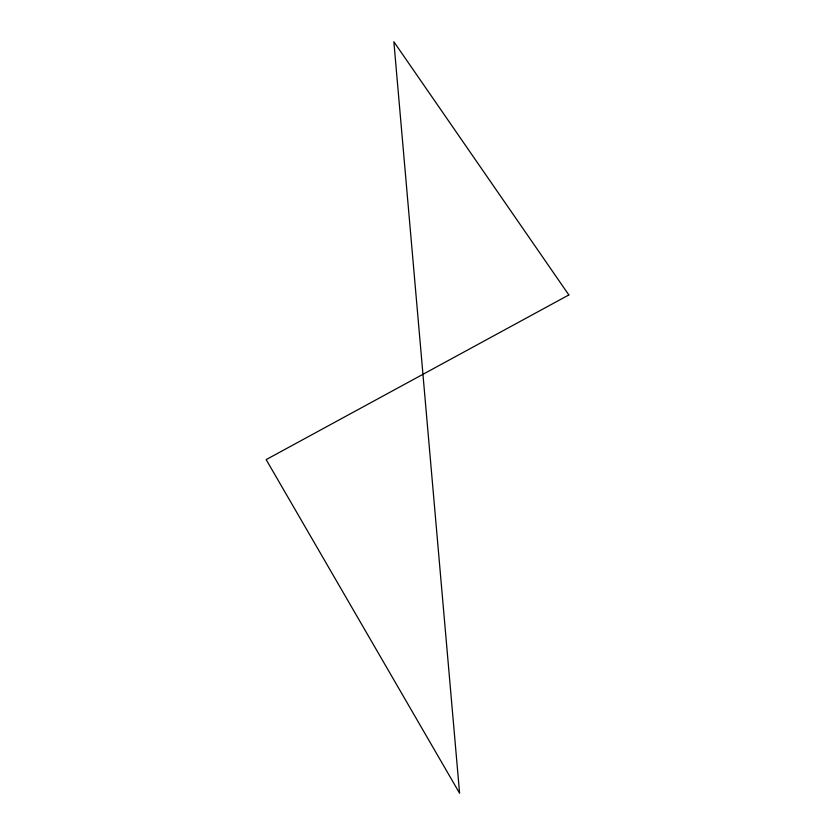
<?xml version="1.0" encoding="UTF-8"?>
<svg xmlns="http://www.w3.org/2000/svg" width="835" height="835" viewBox="0 0 835 835"><rect width="100%" height="100%" fill="white"/><g stroke="black" fill="none" stroke-linecap="round" stroke-linejoin="round"><path stroke-width="1.25" d="M568.844 294.943L266.156 459.615L459.594 793.25L393.859 41.75L568.844 294.943"/></g></svg>
